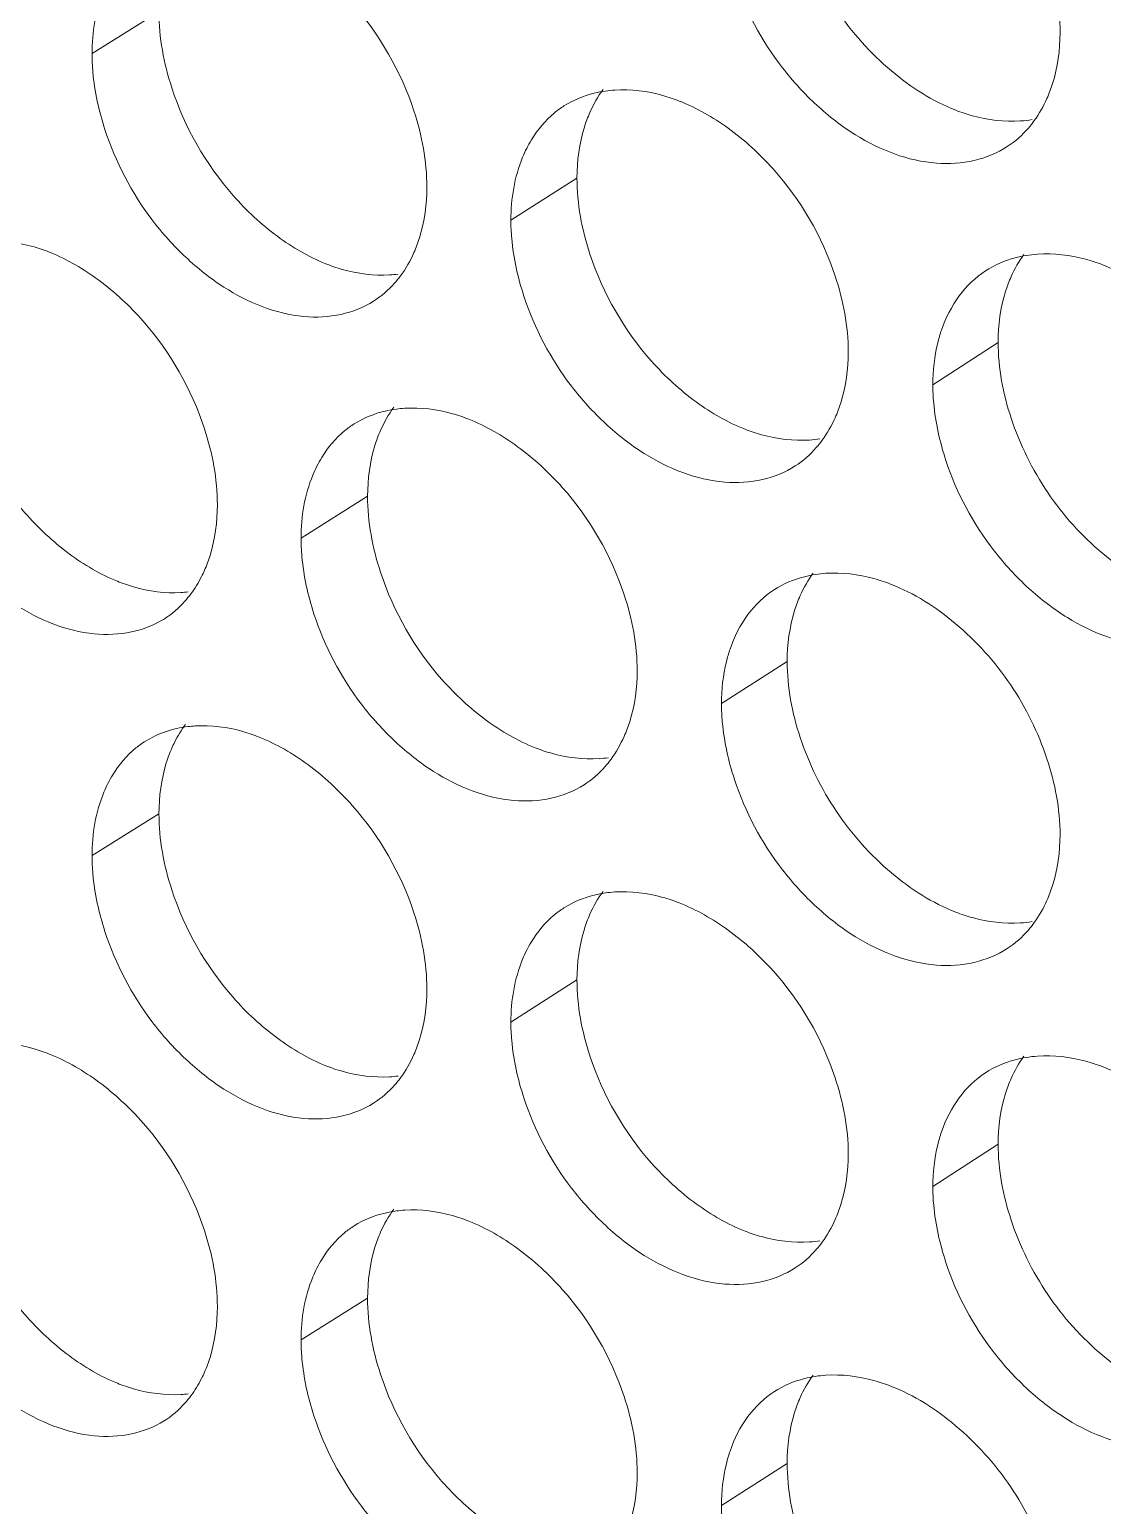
# Model space of a CAD drawing. Header units: millimetres. Extents: x 1177 to 4147, y 93 to 2194.
# Drawn here: x 2627.24 to 2637.78, y 771.14 to 785.63 of the extents above; entities that cross this region are included whole.
import ezdxf

# ---------------------------------------------------------------- set-up
doc = ezdxf.new("R2010")
doc.units = ezdxf.units.MM
doc.header["$LTSCALE"] = 0.1
doc.layers.get('0').update_dxf_attribs({"lineweight": 13})
doc.layers.add('标注', color=251, linetype='Continuous', lineweight=9)

# ---------------------------------------------------------------- blocks, each defined once
blk = doc.blocks.new('02')
at = {"layer": '标注'}
for p, q in [((4524.143, 713.845), (4523.204, 713.26)), ((4530.01, 711.513), (4529.082, 710.923)), ((4535.921, 709.208), (4535.004, 708.614)), ((4527.071, 707.05), (4526.138, 706.463)), ((4532.96, 704.732), (4532.038, 704.14)), ((4524.143, 702.595), (4523.204, 702.01)), ((4524.143, 702.595), (4523.204, 702.01)), ((4530.01, 700.263), (4529.082, 699.673)), ((4530.01, 700.263), (4529.082, 699.673)), ((4535.921, 697.958), (4535.004, 697.364)), ((4535.921, 697.958), (4535.004, 697.364)), ((4527.071, 695.8), (4526.138, 695.213)), ((4532.96, 693.482), (4532.038, 692.89))]:
    blk.add_line(p, q, dxfattribs=at)
for centre, radius, start, end in [((4530.65, 711.04), 1.711, 93.6161, 98.0527), ((4536.12, 714.024), 1.714, 273.8238, 279.3262), ((4536.59, 708.722), 1.727, 93.8472, 99.2713), ((4527.279, 711.84), 1.689, 273.4759, 277.4824), ((4527.696, 706.584), 1.703, 93.4995, 97.4403), ((4533.162, 709.539), 1.705, 273.7086, 278.7138), ((4533.615, 704.253), 1.719, 93.732, 98.663), ((4524.353, 707.376), 1.681, 273.3584, 276.8634), ((4524.753, 702.135), 1.695, 93.382, 96.8256), ((4524.753, 702.135), 1.695, 93.382, 96.8256), ((4530.215, 705.061), 1.697, 273.5926, 278.0992), ((4530.65, 699.79), 1.711, 93.6161, 98.0527), ((4530.65, 699.79), 1.711, 93.6161, 98.0527), ((4536.12, 702.774), 1.714, 273.8238, 279.3262), ((4536.59, 697.472), 1.727, 93.8472, 99.2713), ((4536.59, 697.472), 1.727, 93.8472, 99.2713), ((4527.279, 700.59), 1.689, 273.4759, 277.4824), ((4527.279, 700.59), 1.689, 273.4759, 277.4824), ((4527.696, 695.334), 1.703, 93.4995, 97.4403), ((4533.162, 698.289), 1.705, 273.7086, 278.7138), ((4533.162, 698.289), 1.705, 273.7086, 278.7138), ((4533.615, 693.003), 1.719, 93.732, 98.663), ((4524.353, 696.126), 1.681, 273.3584, 276.8634)]:
    blk.add_arc(centre, radius, start, end, dxfattribs=at)
for points, knots in [([(4536.79, 713.552), (4536.79, 713.912), (4536.645, 714.66), (4536.137, 715.685), (4535.377, 716.533), (4534.741, 716.939), (4534.41, 717.067)], [0, 0, 0, 0, 0.242263, 0.502569, 0.761592, 1, 1, 1, 1]), ([(4532.96, 715.982), (4532.96, 715.622), (4533.104, 714.874), (4533.608, 713.848), (4534.364, 712.998), (4534.999, 712.592), (4535.328, 712.464)], [0, 0, 0, 0, 0.242567, 0.503029, 0.761892, 1, 1, 1, 1]), ([(4527.903, 711.388), (4527.903, 711.749), (4527.725, 712.688), (4527.096, 713.778), (4526.268, 714.545), (4525.793, 714.823), (4525.55, 714.92)], [0, 0, 0, 0, 0.242965, 0.633489, 0.824097, 1, 1, 1, 1]), ([(4523.494, 714.391), (4523.447, 714.313), (4523.27, 713.962), (4523.204, 713.56), (4523.204, 713.26)], [0, 0, 0, 0, 0.233396, 1, 1, 1, 1]), ([(4532.221, 714.326), (4532.37, 713.872), (4532.714, 713.224), (4533.356, 712.527), (4534.041, 711.993), (4534.827, 711.684), (4535.582, 711.73), (4535.909, 711.863), (4536.049, 711.954)], [0, 0, 0, 0, 0.282632, 0.423473, 0.558313, 0.796079, 0.901055, 1, 1, 1, 1]), ([(4524.143, 713.845), (4524.143, 713.484), (4524.32, 712.546), (4524.944, 711.454), (4525.769, 710.686), (4526.243, 710.407), (4526.485, 710.31)], [0, 0, 0, 0, 0.243267, 0.6339, 0.824316, 1, 1, 1, 1]), ([(4536.606, 712.629), (4536.636, 712.697), (4536.747, 712.993), (4536.79, 713.312), (4536.79, 713.552)], [0, 0, 0, 0, 0.237083, 1, 1, 1, 1]), ([(4523.204, 713.26), (4523.204, 713.173), (4523.221, 712.812), (4523.3, 712.455), (4523.385, 712.194)], [0, 0, 0, 0, 0.239387, 1, 1, 1, 1]), ([(4530.41, 712.734), (4530.357, 712.727), (4530.153, 712.688), (4529.957, 712.607), (4529.827, 712.524)], [0, 0, 0, 0, 0.256503, 1, 1, 1, 1]), ([(4531.446, 712.594), (4531.37, 712.624), (4531.079, 712.722), (4530.767, 712.762), (4530.542, 712.748)], [0, 0, 0, 0, 0.264979, 1, 1, 1, 1]), ([(4529.827, 712.524), (4529.781, 712.495), (4529.602, 712.365), (4529.457, 712.191), (4529.37, 712.048)], [0, 0, 0, 0, 0.246085, 1, 1, 1, 1]), ([(4533.817, 709.074), (4533.817, 709.434), (4533.637, 710.373), (4533.002, 711.461), (4532.168, 712.223), (4531.69, 712.499), (4531.446, 712.594)], [0, 0, 0, 0, 0.242644, 0.632801, 0.82359, 1, 1, 1, 1]), ([(4530.192, 712.435), (4530.162, 712.367), (4530.052, 712.072), (4530.01, 711.753), (4530.01, 711.513)], [0, 0, 0, 0, 0.236699, 1, 1, 1, 1]), ([(4535.328, 712.464), (4535.404, 712.435), (4535.696, 712.338), (4536.009, 712.299), (4536.234, 712.314)], [0, 0, 0, 0, 0.264601, 1, 1, 1, 1]), ([(4536.049, 711.954), (4536.159, 712.026), (4536.293, 712.144), (4536.402, 712.282), (4536.428, 712.319)], [0, 0, 0, 0, 0.74529, 1, 1, 1, 1]), ([(4523.385, 712.194), (4523.532, 711.741), (4523.869, 711.095), (4524.5, 710.395), (4525.173, 709.857), (4525.946, 709.537), (4526.693, 709.571), (4527.017, 709.698), (4527.156, 709.786)], [0, 0, 0, 0, 0.283814, 0.425007, 0.559995, 0.797345, 0.901745, 1, 1, 1, 1]), ([(4529.37, 712.048), (4529.323, 711.971), (4529.148, 711.621), (4529.082, 711.222), (4529.082, 710.923)], [0, 0, 0, 0, 0.23391, 1, 1, 1, 1]), ([(4530.01, 711.513), (4530.01, 711.152), (4530.189, 710.214), (4530.818, 709.124), (4531.649, 708.361), (4532.126, 708.084), (4532.37, 707.989)], [0, 0, 0, 0, 0.242946, 0.633213, 0.82381, 1, 1, 1, 1]), ([(4527.721, 710.467), (4527.752, 710.535), (4527.861, 710.83), (4527.903, 711.148), (4527.903, 711.388)], [0, 0, 0, 0, 0.236641, 1, 1, 1, 1]), ([(4529.082, 710.923), (4529.082, 710.837), (4529.1, 710.476), (4529.179, 710.119), (4529.265, 709.858)], [0, 0, 0, 0, 0.239466, 1, 1, 1, 1]), ([(4522.619, 710.468), (4522.544, 710.498), (4522.257, 710.598), (4521.947, 710.64), (4521.724, 710.628)], [0, 0, 0, 0, 0.26544, 1, 1, 1, 1]), ([(4524.963, 706.931), (4524.963, 707.291), (4524.785, 708.23), (4524.159, 709.322), (4523.334, 710.091), (4522.86, 710.371), (4522.619, 710.468)], [0, 0, 0, 0, 0.243126, 0.633835, 0.824352, 1, 1, 1, 1]), ([(4536.312, 710.427), (4536.261, 710.419), (4536.062, 710.376), (4535.871, 710.294), (4535.744, 710.212)], [0, 0, 0, 0, 0.256076, 1, 1, 1, 1]), ([(4537.385, 710.297), (4537.309, 710.326), (4537.016, 710.423), (4536.701, 710.461), (4536.474, 710.446)], [0, 0, 0, 0, 0.264681, 1, 1, 1, 1]), ([(4526.485, 710.31), (4526.56, 710.281), (4526.848, 710.182), (4527.158, 710.141), (4527.381, 710.154)], [0, 0, 0, 0, 0.265051, 1, 1, 1, 1]), ([(4539.773, 706.787), (4539.773, 707.147), (4539.628, 707.895), (4539.118, 708.919), (4538.355, 709.766), (4537.717, 710.17), (4537.385, 710.297)], [0, 0, 0, 0, 0.242103, 0.502254, 0.761298, 1, 1, 1, 1]), ([(4527.156, 709.786), (4527.265, 709.855), (4527.399, 709.97), (4527.507, 710.105), (4527.534, 710.141)], [0, 0, 0, 0, 0.745148, 1, 1, 1, 1]), ([(4535.744, 710.212), (4535.602, 710.12), (4535.344, 709.87), (4535.185, 709.551), (4535.126, 709.381)], [0, 0, 0, 0, 0.484433, 1, 1, 1, 1]), ([(4536.105, 710.132), (4536.074, 710.063), (4535.964, 709.768), (4535.921, 709.449), (4535.921, 709.208)], [0, 0, 0, 0, 0.236993, 1, 1, 1, 1]), ([(4529.265, 709.858), (4529.413, 709.405), (4529.755, 708.758), (4530.393, 708.059), (4531.074, 707.524), (4531.856, 707.211), (4532.608, 707.253), (4532.934, 707.384), (4533.074, 707.474)], [0, 0, 0, 0, 0.283024, 0.423982, 0.55887, 0.796498, 0.901283, 1, 1, 1, 1]), ([(4521.226, 709.396), (4521.226, 709.036), (4521.402, 708.097), (4522.024, 707.004), (4522.845, 706.233), (4523.318, 705.953), (4523.559, 705.856)], [0, 0, 0, 0, 0.243429, 0.634245, 0.824571, 1, 1, 1, 1]), ([(4535.126, 709.381), (4535.106, 709.322), (4535.033, 709.073), (4535.004, 708.812), (4535.004, 708.614)], [0, 0, 0, 0, 0.239208, 1, 1, 1, 1]), ([(4535.921, 709.208), (4535.921, 708.848), (4536.065, 708.1), (4536.572, 707.075), (4537.331, 706.227), (4537.967, 705.823), (4538.298, 705.696)], [0, 0, 0, 0, 0.242407, 0.502714, 0.761597, 1, 1, 1, 1]), ([(4533.633, 708.151), (4533.664, 708.22), (4533.774, 708.515), (4533.817, 708.834), (4533.817, 709.074)], [0, 0, 0, 0, 0.236936, 1, 1, 1, 1]), ([(4535.004, 708.614), (4535.004, 708.528), (4535.022, 708.167), (4535.102, 707.811), (4535.188, 707.55)], [0, 0, 0, 0, 0.239546, 1, 1, 1, 1]), ([(4527.475, 708.273), (4527.422, 708.266), (4527.215, 708.229), (4527.016, 708.148), (4526.884, 708.065)], [0, 0, 0, 0, 0.256726, 1, 1, 1, 1]), ([(4528.493, 708.129), (4528.417, 708.159), (4528.127, 708.257), (4527.816, 708.298), (4527.592, 708.284)], [0, 0, 0, 0, 0.265131, 1, 1, 1, 1]), ([(4526.884, 708.065), (4526.838, 708.036), (4526.659, 707.907), (4526.513, 707.733), (4526.427, 707.591)], [0, 0, 0, 0, 0.246012, 1, 1, 1, 1]), ([(4527.253, 707.973), (4527.223, 707.904), (4527.113, 707.609), (4527.071, 707.29), (4527.071, 707.05)], [0, 0, 0, 0, 0.236551, 1, 1, 1, 1]), ([(4530.855, 704.603), (4530.855, 704.963), (4530.675, 705.902), (4530.044, 706.991), (4529.212, 707.755), (4528.736, 708.033), (4528.493, 708.129)], [0, 0, 0, 0, 0.242804, 0.633144, 0.823843, 1, 1, 1, 1]), ([(4532.37, 707.989), (4532.445, 707.96), (4532.736, 707.862), (4533.048, 707.823), (4533.272, 707.838)], [0, 0, 0, 0, 0.264749, 1, 1, 1, 1]), ([(4520.461, 707.747), (4520.608, 707.295), (4520.943, 706.649), (4521.57, 705.947), (4522.239, 705.408), (4523.008, 705.086), (4523.752, 705.116), (4524.075, 705.241), (4524.214, 705.327)], [0, 0, 0, 0, 0.284212, 0.425524, 0.560563, 0.797774, 0.901979, 1, 1, 1, 1]), ([(4533.074, 707.474), (4533.184, 707.545), (4533.317, 707.663), (4533.426, 707.8), (4533.452, 707.836)], [0, 0, 0, 0, 0.745243, 1, 1, 1, 1]), ([(4526.427, 707.591), (4526.379, 707.513), (4526.203, 707.163), (4526.138, 706.763), (4526.138, 706.463)], [0, 0, 0, 0, 0.233654, 1, 1, 1, 1]), ([(4535.188, 707.55), (4535.338, 707.096), (4535.684, 706.448), (4536.329, 705.752), (4537.019, 705.22), (4537.809, 704.913), (4538.567, 704.963), (4538.895, 705.099), (4539.035, 705.191)], [0, 0, 0, 0, 0.282242, 0.422968, 0.557759, 0.795664, 0.900828, 1, 1, 1, 1]), ([(4524.782, 706.01), (4524.812, 706.078), (4524.921, 706.373), (4524.963, 706.691), (4524.963, 706.931)], [0, 0, 0, 0, 0.236494, 1, 1, 1, 1]), ([(4527.071, 707.05), (4527.071, 706.69), (4527.249, 705.752), (4527.876, 704.66), (4528.704, 703.895), (4529.179, 703.617), (4529.422, 703.521)], [0, 0, 0, 0, 0.243106, 0.633556, 0.824063, 1, 1, 1, 1]), ([(4526.138, 706.463), (4526.138, 706.377), (4526.155, 706.016), (4526.234, 705.659), (4526.319, 705.397)], [0, 0, 0, 0, 0.239426, 1, 1, 1, 1]), ([(4524.591, 705.679), (4524.647, 705.755), (4524.714, 705.864), (4524.769, 705.98), (4524.782, 706.01)], [0, 0, 0, 0, 0.744156, 1, 1, 1, 1]), ([(4533.356, 705.952), (4533.304, 705.944), (4533.102, 705.904), (4532.909, 705.822), (4532.78, 705.74)], [0, 0, 0, 0, 0.256287, 1, 1, 1, 1]), ([(4534.41, 705.817), (4534.334, 705.847), (4534.042, 705.944), (4533.729, 705.983), (4533.503, 705.968)], [0, 0, 0, 0, 0.264829, 1, 1, 1, 1]), ([(4523.559, 705.856), (4523.633, 705.826), (4523.92, 705.727), (4524.229, 705.685), (4524.452, 705.698)], [0, 0, 0, 0, 0.265204, 1, 1, 1, 1]), ([(4524.214, 705.327), (4524.323, 705.395), (4524.456, 705.51), (4524.565, 705.644), (4524.591, 705.679)], [0, 0, 0, 0, 0.745099, 1, 1, 1, 1]), ([(4532.78, 705.74), (4532.637, 705.648), (4532.377, 705.397), (4532.218, 705.077), (4532.159, 704.905)], [0, 0, 0, 0, 0.484049, 1, 1, 1, 1]), ([(4536.79, 702.302), (4536.79, 702.662), (4536.645, 703.41), (4536.137, 704.435), (4535.377, 705.283), (4534.741, 705.689), (4534.41, 705.817)], [0, 0, 0, 0, 0.242263, 0.502569, 0.761592, 1, 1, 1, 1]), ([(4533.143, 705.655), (4533.113, 705.587), (4533.003, 705.291), (4532.96, 704.972), (4532.96, 704.732)], [0, 0, 0, 0, 0.236846, 1, 1, 1, 1]), ([(4526.319, 705.397), (4526.467, 704.945), (4526.807, 704.298), (4527.441, 703.599), (4528.118, 703.062), (4528.895, 702.746), (4529.645, 702.784), (4529.97, 702.913), (4530.11, 703.002)], [0, 0, 0, 0, 0.283418, 0.424493, 0.559431, 0.79692, 0.901513, 1, 1, 1, 1]), ([(4532.159, 704.905), (4532.139, 704.847), (4532.066, 704.598), (4532.038, 704.337), (4532.038, 704.14)], [0, 0, 0, 0, 0.239111, 1, 1, 1, 1]), ([(4532.96, 704.732), (4532.96, 704.372), (4533.104, 703.624), (4533.608, 702.598), (4534.364, 701.748), (4534.999, 701.342), (4535.328, 701.214)], [0, 0, 0, 0, 0.242567, 0.503029, 0.761892, 1, 1, 1, 1]), ([(4530.672, 703.681), (4530.702, 703.749), (4530.812, 704.044), (4530.855, 704.363), (4530.855, 704.603)], [0, 0, 0, 0, 0.236789, 1, 1, 1, 1]), ([(4532.038, 704.14), (4532.038, 704.054), (4532.055, 703.693), (4532.135, 703.336), (4532.221, 703.076)], [0, 0, 0, 0, 0.239506, 1, 1, 1, 1]), ([(4524.551, 703.818), (4524.497, 703.812), (4524.288, 703.776), (4524.086, 703.697), (4523.953, 703.613)], [0, 0, 0, 0, 0.256955, 1, 1, 1, 1]), ([(4524.551, 703.818), (4524.497, 703.812), (4524.288, 703.776), (4524.086, 703.697), (4523.953, 703.613)], [0, 0, 0, 0, 0.256955, 1, 1, 1, 1]), ([(4524.514, 703.847), (4524.458, 703.771), (4524.391, 703.662), (4524.337, 703.546), (4524.324, 703.517)], [0, 0, 0, 0, 0.744132, 1, 1, 1, 1]), ([(4524.514, 703.847), (4524.458, 703.771), (4524.391, 703.662), (4524.337, 703.546), (4524.324, 703.517)], [0, 0, 0, 0, 0.744132, 1, 1, 1, 1]), ([(4525.55, 703.67), (4525.475, 703.7), (4525.187, 703.799), (4524.876, 703.841), (4524.653, 703.827)], [0, 0, 0, 0, 0.265285, 1, 1, 1, 1]), ([(4525.55, 703.67), (4525.475, 703.7), (4525.187, 703.799), (4524.876, 703.841), (4524.653, 703.827)], [0, 0, 0, 0, 0.265285, 1, 1, 1, 1]), ([(4523.953, 703.613), (4523.907, 703.584), (4523.727, 703.456), (4523.581, 703.283), (4523.494, 703.141)], [0, 0, 0, 0, 0.245938, 1, 1, 1, 1]), ([(4523.953, 703.613), (4523.907, 703.584), (4523.727, 703.456), (4523.581, 703.283), (4523.494, 703.141)], [0, 0, 0, 0, 0.245938, 1, 1, 1, 1]), ([(4527.903, 700.138), (4527.903, 700.499), (4527.725, 701.438), (4527.096, 702.528), (4526.268, 703.295), (4525.793, 703.573), (4525.55, 703.67)], [0, 0, 0, 0, 0.242965, 0.633489, 0.824097, 1, 1, 1, 1]), ([(4527.903, 700.138), (4527.903, 700.499), (4527.725, 701.438), (4527.096, 702.528), (4526.268, 703.295), (4525.793, 703.573), (4525.55, 703.67)], [0, 0, 0, 0, 0.242965, 0.633489, 0.824097, 1, 1, 1, 1]), ([(4524.324, 703.517), (4524.294, 703.449), (4524.185, 703.153), (4524.143, 702.835), (4524.143, 702.595)], [0, 0, 0, 0, 0.236404, 1, 1, 1, 1]), ([(4524.324, 703.517), (4524.294, 703.449), (4524.185, 703.153), (4524.143, 702.835), (4524.143, 702.595)], [0, 0, 0, 0, 0.236404, 1, 1, 1, 1]), ([(4529.422, 703.521), (4529.497, 703.492), (4529.786, 703.393), (4530.097, 703.353), (4530.321, 703.368)], [0, 0, 0, 0, 0.264899, 1, 1, 1, 1]), ([(4530.11, 703.002), (4530.219, 703.071), (4530.353, 703.188), (4530.461, 703.324), (4530.488, 703.36)], [0, 0, 0, 0, 0.745196, 1, 1, 1, 1]), ([(4523.494, 703.141), (4523.447, 703.063), (4523.27, 702.712), (4523.204, 702.31), (4523.204, 702.01)], [0, 0, 0, 0, 0.233396, 1, 1, 1, 1]), ([(4523.494, 703.141), (4523.447, 703.063), (4523.27, 702.712), (4523.204, 702.31), (4523.204, 702.01)], [0, 0, 0, 0, 0.233396, 1, 1, 1, 1]), ([(4532.221, 703.076), (4532.37, 702.622), (4532.714, 701.974), (4533.356, 701.277), (4534.041, 700.743), (4534.827, 700.434), (4535.582, 700.48), (4535.909, 700.613), (4536.049, 700.704)], [0, 0, 0, 0, 0.282632, 0.423473, 0.558313, 0.796079, 0.901055, 1, 1, 1, 1]), ([(4524.143, 702.595), (4524.143, 702.234), (4524.32, 701.296), (4524.944, 700.204), (4525.769, 699.436), (4526.243, 699.157), (4526.485, 699.06)], [0, 0, 0, 0, 0.243267, 0.6339, 0.824316, 1, 1, 1, 1]), ([(4524.143, 702.595), (4524.143, 702.234), (4524.32, 701.296), (4524.944, 700.204), (4525.769, 699.436), (4526.243, 699.157), (4526.485, 699.06)], [0, 0, 0, 0, 0.243267, 0.6339, 0.824316, 1, 1, 1, 1]), ([(4536.606, 701.379), (4536.636, 701.447), (4536.747, 701.743), (4536.79, 702.062), (4536.79, 702.302)], [0, 0, 0, 0, 0.237083, 1, 1, 1, 1]), ([(4523.204, 702.01), (4523.204, 701.923), (4523.221, 701.562), (4523.3, 701.205), (4523.385, 700.944)], [0, 0, 0, 0, 0.239387, 1, 1, 1, 1]), ([(4523.204, 702.01), (4523.204, 701.923), (4523.221, 701.562), (4523.3, 701.205), (4523.385, 700.944)], [0, 0, 0, 0, 0.239387, 1, 1, 1, 1]), ([(4530.41, 701.484), (4530.357, 701.477), (4530.153, 701.438), (4529.957, 701.357), (4529.827, 701.274)], [0, 0, 0, 0, 0.256503, 1, 1, 1, 1]), ([(4530.41, 701.484), (4530.357, 701.477), (4530.153, 701.438), (4529.957, 701.357), (4529.827, 701.274)], [0, 0, 0, 0, 0.256503, 1, 1, 1, 1]), ([(4531.446, 701.344), (4531.37, 701.374), (4531.079, 701.472), (4530.767, 701.512), (4530.542, 701.498)], [0, 0, 0, 0, 0.264979, 1, 1, 1, 1]), ([(4531.446, 701.344), (4531.37, 701.374), (4531.079, 701.472), (4530.767, 701.512), (4530.542, 701.498)], [0, 0, 0, 0, 0.264979, 1, 1, 1, 1]), ([(4533.817, 697.824), (4533.817, 698.184), (4533.637, 699.123), (4533.002, 700.211), (4532.168, 700.973), (4531.69, 701.249), (4531.446, 701.344)], [0, 0, 0, 0, 0.242644, 0.632801, 0.82359, 1, 1, 1, 1]), ([(4533.817, 697.824), (4533.817, 698.184), (4533.637, 699.123), (4533.002, 700.211), (4532.168, 700.973), (4531.69, 701.249), (4531.446, 701.344)], [0, 0, 0, 0, 0.242644, 0.632801, 0.82359, 1, 1, 1, 1]), ([(4529.827, 701.274), (4529.781, 701.245), (4529.602, 701.115), (4529.457, 700.941), (4529.37, 700.798)], [0, 0, 0, 0, 0.246085, 1, 1, 1, 1]), ([(4529.827, 701.274), (4529.781, 701.245), (4529.602, 701.115), (4529.457, 700.941), (4529.37, 700.798)], [0, 0, 0, 0, 0.246085, 1, 1, 1, 1]), ([(4530.192, 701.185), (4530.162, 701.117), (4530.052, 700.822), (4530.01, 700.503), (4530.01, 700.263)], [0, 0, 0, 0, 0.236699, 1, 1, 1, 1]), ([(4530.192, 701.185), (4530.162, 701.117), (4530.052, 700.822), (4530.01, 700.503), (4530.01, 700.263)], [0, 0, 0, 0, 0.236699, 1, 1, 1, 1]), ([(4535.328, 701.214), (4535.404, 701.185), (4535.696, 701.088), (4536.009, 701.049), (4536.234, 701.064)], [0, 0, 0, 0, 0.264601, 1, 1, 1, 1]), ([(4523.385, 700.944), (4523.532, 700.491), (4523.869, 699.845), (4524.5, 699.145), (4525.173, 698.607), (4525.946, 698.287), (4526.693, 698.321), (4527.017, 698.448), (4527.156, 698.536)], [0, 0, 0, 0, 0.283814, 0.425007, 0.559995, 0.797345, 0.901745, 1, 1, 1, 1]), ([(4523.385, 700.944), (4523.532, 700.491), (4523.869, 699.845), (4524.5, 699.145), (4525.173, 698.607), (4525.946, 698.287), (4526.693, 698.321), (4527.017, 698.448), (4527.156, 698.536)], [0, 0, 0, 0, 0.283814, 0.425007, 0.559995, 0.797345, 0.901745, 1, 1, 1, 1]), ([(4536.049, 700.704), (4536.159, 700.776), (4536.293, 700.894), (4536.402, 701.032), (4536.428, 701.069)], [0, 0, 0, 0, 0.74529, 1, 1, 1, 1]), ([(4529.37, 700.798), (4529.323, 700.721), (4529.148, 700.371), (4529.082, 699.972), (4529.082, 699.673)], [0, 0, 0, 0, 0.23391, 1, 1, 1, 1]), ([(4529.37, 700.798), (4529.323, 700.721), (4529.148, 700.371), (4529.082, 699.972), (4529.082, 699.673)], [0, 0, 0, 0, 0.23391, 1, 1, 1, 1]), ([(4527.721, 699.217), (4527.752, 699.285), (4527.861, 699.58), (4527.903, 699.898), (4527.903, 700.138)], [0, 0, 0, 0, 0.236641, 1, 1, 1, 1]), ([(4527.721, 699.217), (4527.752, 699.285), (4527.861, 699.58), (4527.903, 699.898), (4527.903, 700.138)], [0, 0, 0, 0, 0.236641, 1, 1, 1, 1]), ([(4530.01, 700.263), (4530.01, 699.902), (4530.189, 698.964), (4530.818, 697.874), (4531.649, 697.111), (4532.126, 696.834), (4532.37, 696.739)], [0, 0, 0, 0, 0.242946, 0.633213, 0.82381, 1, 1, 1, 1]), ([(4530.01, 700.263), (4530.01, 699.902), (4530.189, 698.964), (4530.818, 697.874), (4531.649, 697.111), (4532.126, 696.834), (4532.37, 696.739)], [0, 0, 0, 0, 0.242946, 0.633213, 0.82381, 1, 1, 1, 1]), ([(4529.082, 699.673), (4529.082, 699.587), (4529.1, 699.226), (4529.179, 698.869), (4529.265, 698.608)], [0, 0, 0, 0, 0.239466, 1, 1, 1, 1]), ([(4529.082, 699.673), (4529.082, 699.587), (4529.1, 699.226), (4529.179, 698.869), (4529.265, 698.608)], [0, 0, 0, 0, 0.239466, 1, 1, 1, 1]), ([(4522.619, 699.218), (4522.544, 699.248), (4522.257, 699.348), (4521.947, 699.39), (4521.724, 699.378)], [0, 0, 0, 0, 0.26544, 1, 1, 1, 1]), ([(4524.963, 695.681), (4524.963, 696.041), (4524.785, 696.98), (4524.159, 698.072), (4523.334, 698.841), (4522.86, 699.121), (4522.619, 699.218)], [0, 0, 0, 0, 0.243126, 0.633835, 0.824352, 1, 1, 1, 1]), ([(4526.485, 699.06), (4526.56, 699.031), (4526.848, 698.932), (4527.158, 698.891), (4527.381, 698.904)], [0, 0, 0, 0, 0.265051, 1, 1, 1, 1]), ([(4526.485, 699.06), (4526.56, 699.031), (4526.848, 698.932), (4527.158, 698.891), (4527.381, 698.904)], [0, 0, 0, 0, 0.265051, 1, 1, 1, 1]), ([(4536.312, 699.177), (4536.261, 699.169), (4536.062, 699.126), (4535.871, 699.044), (4535.744, 698.962)], [0, 0, 0, 0, 0.256076, 1, 1, 1, 1]), ([(4536.312, 699.177), (4536.261, 699.169), (4536.062, 699.126), (4535.871, 699.044), (4535.744, 698.962)], [0, 0, 0, 0, 0.256076, 1, 1, 1, 1]), ([(4537.385, 699.047), (4537.309, 699.076), (4537.016, 699.173), (4536.701, 699.211), (4536.474, 699.196)], [0, 0, 0, 0, 0.264681, 1, 1, 1, 1]), ([(4537.385, 699.047), (4537.309, 699.076), (4537.016, 699.173), (4536.701, 699.211), (4536.474, 699.196)], [0, 0, 0, 0, 0.264681, 1, 1, 1, 1]), ([(4539.773, 695.537), (4539.773, 695.897), (4539.628, 696.645), (4539.118, 697.669), (4538.355, 698.516), (4537.717, 698.92), (4537.385, 699.047)], [0, 0, 0, 0, 0.242103, 0.502254, 0.761298, 1, 1, 1, 1]), ([(4539.773, 695.537), (4539.773, 695.897), (4539.628, 696.645), (4539.118, 697.669), (4538.355, 698.516), (4537.717, 698.92), (4537.385, 699.047)], [0, 0, 0, 0, 0.242103, 0.502254, 0.761298, 1, 1, 1, 1]), ([(4527.156, 698.536), (4527.265, 698.605), (4527.399, 698.72), (4527.507, 698.855), (4527.534, 698.891)], [0, 0, 0, 0, 0.745148, 1, 1, 1, 1]), ([(4527.156, 698.536), (4527.265, 698.605), (4527.399, 698.72), (4527.507, 698.855), (4527.534, 698.891)], [0, 0, 0, 0, 0.745148, 1, 1, 1, 1]), ([(4535.744, 698.962), (4535.602, 698.87), (4535.344, 698.62), (4535.185, 698.301), (4535.126, 698.131)], [0, 0, 0, 0, 0.484433, 1, 1, 1, 1]), ([(4535.744, 698.962), (4535.602, 698.87), (4535.344, 698.62), (4535.185, 698.301), (4535.126, 698.131)], [0, 0, 0, 0, 0.484433, 1, 1, 1, 1]), ([(4536.105, 698.882), (4536.074, 698.813), (4535.964, 698.518), (4535.921, 698.199), (4535.921, 697.958)], [0, 0, 0, 0, 0.236993, 1, 1, 1, 1]), ([(4536.105, 698.882), (4536.074, 698.813), (4535.964, 698.518), (4535.921, 698.199), (4535.921, 697.958)], [0, 0, 0, 0, 0.236993, 1, 1, 1, 1]), ([(4529.265, 698.608), (4529.413, 698.155), (4529.755, 697.508), (4530.393, 696.809), (4531.074, 696.274), (4531.856, 695.961), (4532.608, 696.003), (4532.934, 696.134), (4533.074, 696.224)], [0, 0, 0, 0, 0.283024, 0.423982, 0.55887, 0.796498, 0.901283, 1, 1, 1, 1]), ([(4529.265, 698.608), (4529.413, 698.155), (4529.755, 697.508), (4530.393, 696.809), (4531.074, 696.274), (4531.856, 695.961), (4532.608, 696.003), (4532.934, 696.134), (4533.074, 696.224)], [0, 0, 0, 0, 0.283024, 0.423982, 0.55887, 0.796498, 0.901283, 1, 1, 1, 1]), ([(4521.226, 698.146), (4521.226, 697.786), (4521.402, 696.847), (4522.024, 695.754), (4522.845, 694.983), (4523.318, 694.703), (4523.559, 694.606)], [0, 0, 0, 0, 0.243429, 0.634245, 0.824571, 1, 1, 1, 1]), ([(4535.126, 698.131), (4535.106, 698.072), (4535.033, 697.823), (4535.004, 697.562), (4535.004, 697.364)], [0, 0, 0, 0, 0.239208, 1, 1, 1, 1]), ([(4535.126, 698.131), (4535.106, 698.072), (4535.033, 697.823), (4535.004, 697.562), (4535.004, 697.364)], [0, 0, 0, 0, 0.239208, 1, 1, 1, 1]), ([(4533.633, 696.901), (4533.664, 696.97), (4533.774, 697.265), (4533.817, 697.584), (4533.817, 697.824)], [0, 0, 0, 0, 0.236936, 1, 1, 1, 1]), ([(4533.633, 696.901), (4533.664, 696.97), (4533.774, 697.265), (4533.817, 697.584), (4533.817, 697.824)], [0, 0, 0, 0, 0.236936, 1, 1, 1, 1]), ([(4535.921, 697.958), (4535.921, 697.598), (4536.065, 696.85), (4536.572, 695.825), (4537.331, 694.977), (4537.967, 694.573), (4538.298, 694.446)], [0, 0, 0, 0, 0.242407, 0.502714, 0.761597, 1, 1, 1, 1]), ([(4535.921, 697.958), (4535.921, 697.598), (4536.065, 696.85), (4536.572, 695.825), (4537.331, 694.977), (4537.967, 694.573), (4538.298, 694.446)], [0, 0, 0, 0, 0.242407, 0.502714, 0.761597, 1, 1, 1, 1]), ([(4535.004, 697.364), (4535.004, 697.278), (4535.022, 696.917), (4535.102, 696.561), (4535.188, 696.3)], [0, 0, 0, 0, 0.239546, 1, 1, 1, 1]), ([(4535.004, 697.364), (4535.004, 697.278), (4535.022, 696.917), (4535.102, 696.561), (4535.188, 696.3)], [0, 0, 0, 0, 0.239546, 1, 1, 1, 1]), ([(4527.475, 697.023), (4527.422, 697.016), (4527.215, 696.979), (4527.016, 696.898), (4526.884, 696.815)], [0, 0, 0, 0, 0.256726, 1, 1, 1, 1]), ([(4528.493, 696.879), (4528.417, 696.909), (4528.127, 697.007), (4527.816, 697.048), (4527.592, 697.034)], [0, 0, 0, 0, 0.265131, 1, 1, 1, 1]), ([(4526.884, 696.815), (4526.838, 696.786), (4526.659, 696.657), (4526.513, 696.483), (4526.427, 696.341)], [0, 0, 0, 0, 0.246012, 1, 1, 1, 1]), ([(4530.855, 693.353), (4530.855, 693.713), (4530.675, 694.652), (4530.044, 695.741), (4529.212, 696.505), (4528.736, 696.783), (4528.493, 696.879)], [0, 0, 0, 0, 0.242804, 0.633144, 0.823843, 1, 1, 1, 1]), ([(4527.253, 696.723), (4527.223, 696.654), (4527.113, 696.359), (4527.071, 696.04), (4527.071, 695.8)], [0, 0, 0, 0, 0.236551, 1, 1, 1, 1]), ([(4532.37, 696.739), (4532.445, 696.71), (4532.736, 696.612), (4533.048, 696.573), (4533.272, 696.588)], [0, 0, 0, 0, 0.264749, 1, 1, 1, 1]), ([(4532.37, 696.739), (4532.445, 696.71), (4532.736, 696.612), (4533.048, 696.573), (4533.272, 696.588)], [0, 0, 0, 0, 0.264749, 1, 1, 1, 1]), ([(4533.074, 696.224), (4533.184, 696.295), (4533.317, 696.413), (4533.426, 696.55), (4533.452, 696.586)], [0, 0, 0, 0, 0.745243, 1, 1, 1, 1]), ([(4533.074, 696.224), (4533.184, 696.295), (4533.317, 696.413), (4533.426, 696.55), (4533.452, 696.586)], [0, 0, 0, 0, 0.745243, 1, 1, 1, 1]), ([(4520.461, 696.497), (4520.608, 696.045), (4520.943, 695.399), (4521.57, 694.697), (4522.239, 694.158), (4523.008, 693.836), (4523.752, 693.866), (4524.075, 693.991), (4524.214, 694.077)], [0, 0, 0, 0, 0.284212, 0.425524, 0.560563, 0.797774, 0.901979, 1, 1, 1, 1]), ([(4526.427, 696.341), (4526.379, 696.263), (4526.203, 695.913), (4526.138, 695.513), (4526.138, 695.213)], [0, 0, 0, 0, 0.233654, 1, 1, 1, 1]), ([(4535.188, 696.3), (4535.338, 695.846), (4535.684, 695.198), (4536.329, 694.502), (4537.019, 693.97), (4537.809, 693.663), (4538.567, 693.713), (4538.895, 693.849), (4539.035, 693.941)], [0, 0, 0, 0, 0.282242, 0.422968, 0.557759, 0.795664, 0.900828, 1, 1, 1, 1]), ([(4535.188, 696.3), (4535.338, 695.846), (4535.684, 695.198), (4536.329, 694.502), (4537.019, 693.97), (4537.809, 693.663), (4538.567, 693.713), (4538.895, 693.849), (4539.035, 693.941)], [0, 0, 0, 0, 0.282242, 0.422968, 0.557759, 0.795664, 0.900828, 1, 1, 1, 1]), ([(4527.071, 695.8), (4527.071, 695.44), (4527.249, 694.502), (4527.876, 693.41), (4528.704, 692.645), (4529.179, 692.367), (4529.422, 692.271)], [0, 0, 0, 0, 0.243106, 0.633556, 0.824063, 1, 1, 1, 1]), ([(4524.782, 694.76), (4524.812, 694.828), (4524.921, 695.123), (4524.963, 695.441), (4524.963, 695.681)], [0, 0, 0, 0, 0.236494, 1, 1, 1, 1]), ([(4526.138, 695.213), (4526.138, 695.127), (4526.155, 694.766), (4526.234, 694.409), (4526.319, 694.147)], [0, 0, 0, 0, 0.239426, 1, 1, 1, 1]), ([(4524.591, 694.429), (4524.647, 694.505), (4524.714, 694.614), (4524.769, 694.73), (4524.782, 694.76)], [0, 0, 0, 0, 0.744156, 1, 1, 1, 1]), ([(4533.356, 694.702), (4533.304, 694.694), (4533.102, 694.654), (4532.909, 694.572), (4532.78, 694.49)], [0, 0, 0, 0, 0.256287, 1, 1, 1, 1]), ([(4534.41, 694.567), (4534.334, 694.597), (4534.042, 694.694), (4533.729, 694.733), (4533.503, 694.718)], [0, 0, 0, 0, 0.264829, 1, 1, 1, 1]), ([(4523.559, 694.606), (4523.633, 694.576), (4523.92, 694.477), (4524.229, 694.435), (4524.452, 694.448)], [0, 0, 0, 0, 0.265204, 1, 1, 1, 1]), ([(4532.78, 694.49), (4532.637, 694.398), (4532.377, 694.147), (4532.218, 693.827), (4532.159, 693.655)], [0, 0, 0, 0, 0.484049, 1, 1, 1, 1]), ([(4536.79, 691.052), (4536.79, 691.412), (4536.645, 692.16), (4536.137, 693.185), (4535.377, 694.033), (4534.741, 694.439), (4534.41, 694.567)], [0, 0, 0, 0, 0.242263, 0.502569, 0.761592, 1, 1, 1, 1]), ([(4524.214, 694.077), (4524.323, 694.145), (4524.456, 694.26), (4524.565, 694.394), (4524.591, 694.429)], [0, 0, 0, 0, 0.745099, 1, 1, 1, 1]), ([(4533.143, 694.405), (4533.113, 694.337), (4533.003, 694.041), (4532.96, 693.722), (4532.96, 693.482)], [0, 0, 0, 0, 0.236846, 1, 1, 1, 1]), ([(4526.319, 694.147), (4526.467, 693.695), (4526.807, 693.048), (4527.441, 692.349), (4528.118, 691.812), (4528.895, 691.496), (4529.645, 691.534), (4529.97, 691.663), (4530.11, 691.752)], [0, 0, 0, 0, 0.283418, 0.424493, 0.559431, 0.79692, 0.901513, 1, 1, 1, 1]), ([(4532.159, 693.655), (4532.139, 693.597), (4532.066, 693.348), (4532.038, 693.087), (4532.038, 692.89)], [0, 0, 0, 0, 0.239111, 1, 1, 1, 1]), ([(4532.96, 693.482), (4532.96, 693.122), (4533.104, 692.374), (4533.608, 691.348), (4534.364, 690.498), (4534.999, 690.092), (4535.328, 689.964)], [0, 0, 0, 0, 0.242567, 0.503029, 0.761892, 1, 1, 1, 1]), ([(4530.672, 692.431), (4530.702, 692.499), (4530.812, 692.794), (4530.855, 693.113), (4530.855, 693.353)], [0, 0, 0, 0, 0.236789, 1, 1, 1, 1]), ([(4532.038, 692.89), (4532.038, 692.804), (4532.055, 692.443), (4532.135, 692.086), (4532.221, 691.826)], [0, 0, 0, 0, 0.239506, 1, 1, 1, 1])]:
    blk.add_open_spline(points, degree=3, knots=knots, dxfattribs=at)
for points in [[(4530.376, 712.756), (4530.303, 712.656), (4530.242, 712.548), (4530.192, 712.435)], [(4536.428, 712.319), (4536.498, 712.415), (4536.557, 712.52), (4536.606, 712.629)], [(4527.534, 710.141), (4527.608, 710.242), (4527.671, 710.352), (4527.721, 710.467)], [(4536.282, 710.442), (4536.212, 710.345), (4536.153, 710.24), (4536.105, 710.132)], [(4527.44, 708.298), (4527.365, 708.197), (4527.303, 708.087), (4527.253, 707.973)], [(4533.452, 707.836), (4533.524, 707.934), (4533.584, 708.04), (4533.633, 708.151)], [(4533.324, 705.97), (4533.252, 705.872), (4533.192, 705.766), (4533.143, 705.655)], [(4530.488, 703.36), (4530.561, 703.459), (4530.622, 703.568), (4530.672, 703.681)], [(4530.376, 701.506), (4530.303, 701.406), (4530.242, 701.298), (4530.192, 701.185)], [(4530.376, 701.506), (4530.303, 701.406), (4530.242, 701.298), (4530.192, 701.185)], [(4536.428, 701.069), (4536.498, 701.165), (4536.557, 701.27), (4536.606, 701.379)], [(4527.534, 698.891), (4527.608, 698.992), (4527.671, 699.102), (4527.721, 699.217)], [(4527.534, 698.891), (4527.608, 698.992), (4527.671, 699.102), (4527.721, 699.217)], [(4536.282, 699.192), (4536.212, 699.095), (4536.153, 698.99), (4536.105, 698.882)], [(4536.282, 699.192), (4536.212, 699.095), (4536.153, 698.99), (4536.105, 698.882)], [(4527.44, 697.048), (4527.365, 696.947), (4527.303, 696.837), (4527.253, 696.723)], [(4533.452, 696.586), (4533.524, 696.684), (4533.584, 696.79), (4533.633, 696.901)], [(4533.452, 696.586), (4533.524, 696.684), (4533.584, 696.79), (4533.633, 696.901)], [(4533.324, 694.72), (4533.252, 694.622), (4533.192, 694.516), (4533.143, 694.405)]]:
    blk.add_open_spline(points, degree=3, dxfattribs=at)

msp = doc.modelspace()

# ---------------------------------------------------------------- block references
at = {"xscale": 0.7, "yscale": 0.7, "zscale": 0.7}
msp.add_blockref('02', (-538.391, 286.112), dxfattribs=at)

doc.saveas('drawing.dxf')
